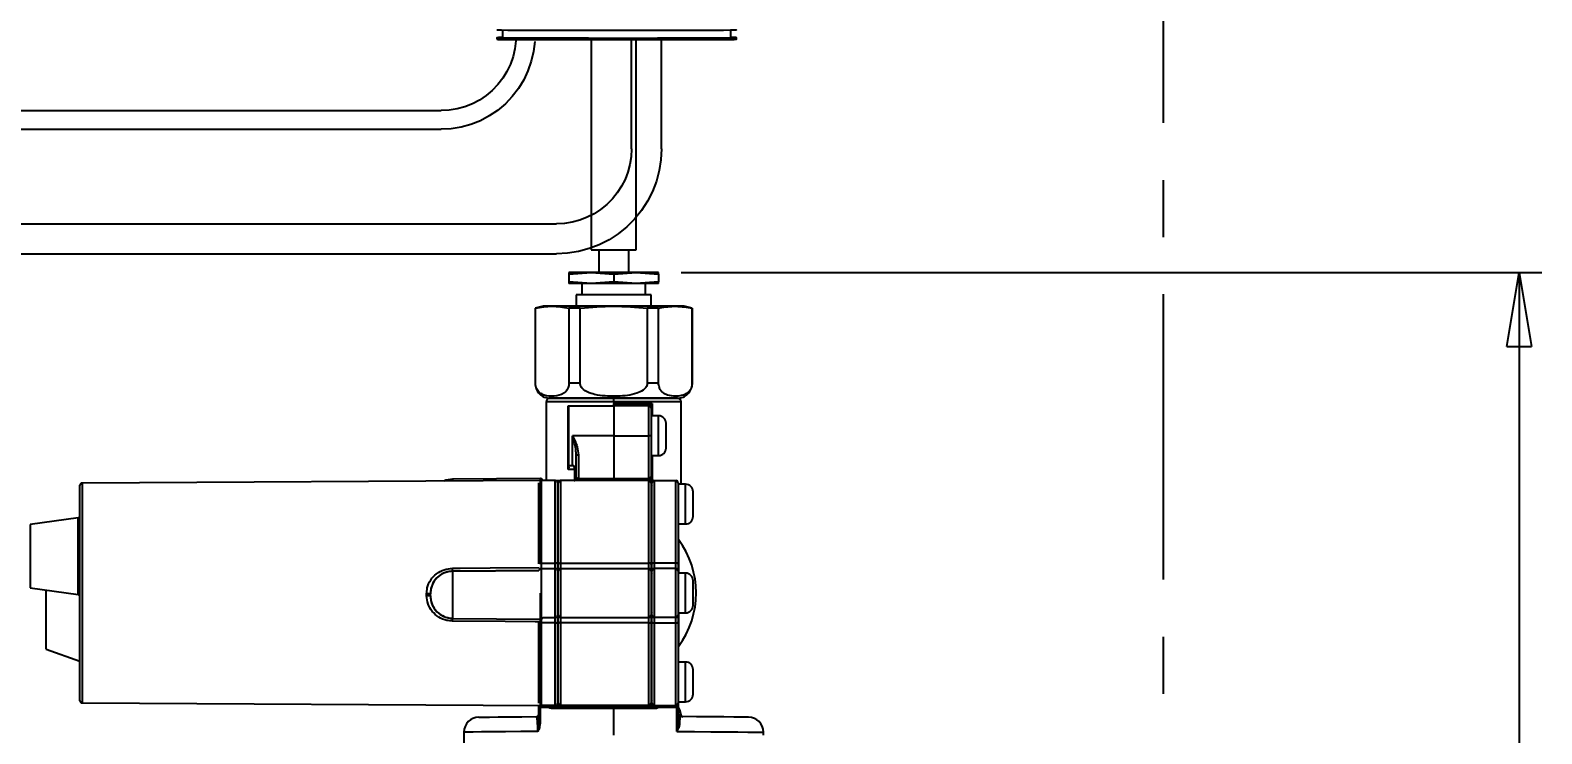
# Model space of a CAD drawing. Extents: x 8 to 886, y 8 to 621.
# Drawn here: x 565.6 to 767.4, y 294.1 to 388 of the extents above; entities that cross this region are included whole.
import ezdxf

# ---------------------------------------------------------------- set-up
doc = ezdxf.new("R2010")
doc.units = 0
doc.header["$LTSCALE"] = 3
doc.linetypes.add('CENTERX2', pattern=[20.32, 12.7, -2.54, 2.54, -2.54])
doc.layers.get('0').update_dxf_attribs({"linetype": 'CONTINUOUS'})
doc.layers.add('LEVEL0', color=179, linetype='CONTINUOUS')
doc.styles.add('SLDTEXTSTYLE0', font='TXT', dxfattribs={"width": 0.75})
doc.dimstyles.new('SLDDIMSTYLE0', dxfattribs={"dimtxt": 10.5, "dimasz": 9.906, "dimexe": 0, "dimexo": 0.0625, "dimgap": 2.625, "dimtad": 1, "dimdec": 0, "dimrnd": 1e-09, "dimzin": 12, "dimtxsty": 'SLDTEXTSTYLE0', "dimblk1": 'CLOSED', "dimblk2": 'CLOSED', "dimsah": 1, "dimcen": 0.09, "dimazin": 3, "dimtfac": 1, "dimtdec": 0, "dimtofl": 0, "dimtmove": 0, "dimatfit": 3, "dimtolj": 1, "dimtzin": 12})

# ---------------------------------------------------------------- blocks, each defined once
blk = doc.blocks.new('SW_BROKEN_VIEW_0')
at = {"color": 0, "linetype": 'CENTERX2'}
blk.add_line((325.54, 107.49), (325.54, -263.81), dxfattribs=at)
at = {"color": 0, "linetype": 'CONTINUOUS'}
for p, q in [((236.59, 80.56), (236.58, 80.56)), ((236.58, 80.56), (236.58, 80.56)), ((236.58, 80.56), (236.58, 80.56)), ((236.58, 80.56), (236.58, 80.56)), ((236.58, 80.56), (236.58, 80.56)), ((236.58, 80.56), (236.59, 80.56)), ((236.66, 80.57), (236.59, 80.56)), ((236.59, 80.56), (236.59, 80.56)), ((236.59, 80.56), (236.59, 80.56)), ((236.59, 80.56), (236.65, 80.56)), ((236.65, 80.56), (236.75, 80.55)), ((236.88, 80.57), (236.66, 80.57)), ((236.75, 80.55), (237.03, 80.55)), ((237.25, 80.58), (236.88, 80.57)), ((237.03, 80.55), (237.38, 80.55)), ((237.75, 80.58), (237.25, 80.58)), ((237.38, 80.55), (237.81, 80.54)), ((238.38, 80.59), (237.75, 80.58)), ((237.81, 80.54), (238.59, 80.54)), ((239.13, 80.59), (238.38, 80.59)), ((238.59, 80.54), (239.5, 80.53)), ((238.99, 79.29), (238.75, 78.24)), ((239.13, 80.35), (238.99, 79.29)), ((239.98, 80.59), (239.13, 80.59)), ((239.5, 80.53), (240.52, 80.53)), ((240.92, 80.6), (239.98, 80.59)), ((240.52, 80.53), (241.62, 80.52)), ((241.91, 80.6), (240.92, 80.6)), ((241.47, 78.93), (241.17, 77.62)), ((241.63, 80.27), (241.47, 78.93)), ((241.62, 80.52), (242.77, 80.52)), ((242.95, 80.6), (241.91, 80.6)), ((242.77, 80.52), (243.94, 80.52)), ((244.98, 80.61), (242.95, 80.6)), ((243.94, 80.52), (245.12, 80.52)), ((247.01, 80.61), (244.98, 80.61)), ((245.12, 80.52), (247.23, 80.51)), ((248.98, 80.61), (247.01, 80.61)), ((247.23, 80.51), (249.22, 80.51)), ((250.83, 80.61), (248.98, 80.61)), ((249.22, 80.51), (251.06, 80.51)), ((252.55, 80.61), (250.83, 80.61)), ((251.06, 80.51), (252.62, 80.51)), ((254.11, 80.61), (252.55, 80.61)), ((252.62, 80.51), (254.34, 80.51)), ((255.95, 80.61), (254.11, 80.61)), ((254.34, 80.51), (256.19, 80.51)), ((254.56, 65.93), (254.56, 80.61)), ((257.94, 80.61), (255.95, 80.61)), ((256.19, 80.51), (258.16, 80.51)), ((260.05, 80.61), (257.94, 80.61)), ((258.16, 80.51), (260.19, 80.52)), ((258.56, 80.51), (258.56, 80.61)), ((258.56, 65.93), (258.56, 80.51)), ((261.23, 80.61), (260.05, 80.61)), ((260.19, 80.52), (262.22, 80.52)), ((262.4, 80.6), (261.23, 80.61)), ((262.22, 80.52), (263.26, 80.52)), ((263.55, 80.6), (262.4, 80.6)), ((263.26, 80.52), (264.25, 80.53)), ((264.65, 80.6), (263.55, 80.6)), ((264.25, 80.53), (265.19, 80.53)), ((265.67, 80.59), (264.65, 80.6)), ((265.19, 80.53), (266.04, 80.53)), ((266.58, 80.59), (265.67, 80.59)), ((266.04, 80.53), (266.79, 80.54)), ((267.36, 80.58), (266.58, 80.59)), ((266.79, 80.54), (267.42, 80.54)), ((267.79, 80.58), (267.36, 80.58)), ((267.42, 80.54), (267.92, 80.55)), ((268.14, 80.57), (267.79, 80.58)), ((267.92, 80.55), (268.29, 80.55)), ((268.41, 80.57), (268.14, 80.57)), ((268.29, 80.55), (268.51, 80.56)), ((268.52, 80.57), (268.41, 80.57)), ((268.51, 80.56), (268.58, 80.56)), ((268.58, 80.56), (268.52, 80.57)), ((268.58, 80.56), (268.58, 80.56)), ((268.58, 80.56), (268.58, 80.56)), ((268.58, 80.56), (268.58, 80.56)), ((268.58, 80.56), (268.58, 80.56)), ((268.58, 80.56), (268.58, 80.56)), ((268.58, 80.56), (268.58, 80.56)), ((268.58, 80.56), (268.58, 80.56)), ((268.58, 80.56), (268.58, 80.56)), ((238.4, 77.23), (237.93, 76.26)), ((238.75, 78.24), (238.4, 77.23)), ((241.17, 77.62), (240.73, 76.35)), ((237.37, 75.35), (236.72, 74.5)), ((237.93, 76.26), (237.37, 75.35)), ((240.16, 75.13), (239.46, 73.98)), ((240.73, 76.35), (240.16, 75.13)), ((235.15, 73.04), (234.26, 72.45)), ((235.97, 73.73), (235.15, 73.04)), ((236.72, 74.5), (235.97, 73.73)), ((238.64, 72.91), (237.71, 71.94)), ((239.46, 73.98), (238.64, 72.91)), ((-0.27, 71.04), (229.15, 71.04)), ((230.22, 71.1), (229.15, 71.04)), ((231.28, 71.27), (230.22, 71.1)), ((232.31, 71.56), (231.28, 71.27)), ((233.31, 71.95), (232.31, 71.56)), ((234.26, 72.45), (233.31, 71.95)), ((236.68, 71.07), (235.56, 70.32)), ((237.71, 71.94), (236.68, 71.07)), ((231.82, 68.83), (230.49, 68.62)), ((233.12, 69.19), (231.82, 68.83)), ((234.37, 69.69), (233.12, 69.19)), ((235.56, 70.32), (234.37, 69.69)), ((-0.27, 68.54), (229.15, 68.54)), ((230.49, 68.62), (229.15, 68.54)), ((254.51, 64.88), (254.35, 63.85)), ((254.56, 65.93), (254.51, 64.88)), ((258.56, 65.93), (258.49, 64.46)), ((254.07, 62.84), (253.7, 61.86)), ((254.35, 63.85), (254.07, 62.84)), ((258.26, 63.02), (257.88, 61.6)), ((258.49, 64.46), (258.26, 63.02)), ((253.22, 60.93), (252.65, 60.05)), ((253.7, 61.86), (253.22, 60.93)), ((257.88, 61.6), (257.35, 60.23)), ((252, 59.24), (251.26, 58.5)), ((252.65, 60.05), (252, 59.24)), ((256.69, 58.93), (255.89, 57.7)), ((257.35, 60.23), (256.69, 58.93)), ((248.63, 56.79), (247.65, 56.42)), ((249.56, 57.27), (248.63, 56.79)), ((250.44, 57.84), (249.56, 57.27)), ((251.26, 58.5), (250.44, 57.84)), ((254.97, 56.56), (253.93, 55.52)), ((255.89, 57.7), (254.97, 56.56)), ((60.2, 55.93), (244.56, 55.93)), ((245.61, 55.98), (244.56, 55.93)), ((246.64, 56.15), (245.61, 55.98)), ((247.65, 56.42), (246.64, 56.15)), ((252.79, 54.6), (251.56, 53.8)), ((253.93, 55.52), (252.79, 54.6)), ((248.89, 52.61), (247.47, 52.23)), ((250.26, 53.14), (248.89, 52.61)), ((251.56, 53.8), (250.26, 53.14)), ((60.2, 51.93), (244.56, 51.93)), ((246.03, 52), (244.56, 51.93)), ((247.47, 52.23), (246.03, 52))]:
    blk.add_line(p, q, dxfattribs=at)
blk = doc.blocks.new('_CLOSED')
at = {"color": 0, "linetype": 'BYBLOCK'}
for p, q in [((-1, 0.166667), (0, 0)), ((-1, 0.166667), (-1, -0.166667)), ((0, 0), (-1, -0.166667)), ((0, 0), (-1, 0))]:
    blk.add_line(p, q, dxfattribs=at)
blk = doc.blocks.new('_D_5')
at = {"layer": 'LEVEL0', "color": 7}
for p, q in [((652.5, 355.69), (767.44, 355.69)), ((764.44, 355.69), (764.44, 41.89)), ((696, 41.89), (767.44, 41.89))]:
    blk.add_line(p, q, dxfattribs=at)
at = {"layer": 'LEVEL0', "color": 7, "xscale": 9.906, "yscale": 9.906}
for p, rotation in [((764.44, 355.69), 90), ((764.44, 41.89), 270)]:
    blk.add_blockref('_CLOSED', p, dxfattribs=dict(at, rotation=rotation))
at = {"layer": 'LEVEL0', "color": 7, "insert": (750.91, 203.43), "char_height": 10.5, "attachment_point": 1, "rotation": 90, "style": 'SLDTEXTSTYLE0'}
blk.add_mtext('314', dxfattribs=at)

msp = doc.modelspace()

# ---------------------------------------------------------------- linework, layer by layer
at = {"color": 7, "linetype": 'CONTINUOUS'}
for p, q in [((628.66, 388.01), (628.66, 387.02)), ((659.14, 387.02), (659.14, 388.01)), ((627.9, 387.02), (627.9, 386.82)), ((640.5, 386.77), (640.5, 358.69)), ((646.5, 358.69), (646.5, 386.77)), ((659.9, 386.82), (659.9, 387.02)), ((640.5, 358.69), (646.5, 358.69)), ((641.5, 358.69), (641.5, 355.69)), ((645.5, 355.69), (645.5, 358.69)), ((637.5, 355.44), (640.5, 355.69)), ((637.5, 355.69), (637.5, 355.44)), ((640.5, 355.69), (637.5, 355.69)), ((637.5, 355.44), (637.5, 354.44)), ((640.5, 355.69), (643.5, 355.44)), ((646.5, 355.69), (640.5, 355.69)), ((643.5, 355.44), (646.5, 355.69)), ((643.5, 355.44), (643.5, 354.44)), ((646.5, 355.69), (649.5, 355.44)), ((649.5, 355.69), (646.5, 355.69)), ((649.5, 355.44), (649.5, 355.69)), ((649.5, 355.44), (649.5, 354.44)), ((640.5, 354.19), (637.5, 354.44)), ((637.5, 354.44), (637.5, 354.19)), ((640.5, 354.19), (637.5, 354.19)), ((639.25, 354.19), (639.25, 352.69)), ((643.5, 354.44), (640.5, 354.19)), ((646.5, 354.19), (640.5, 354.19)), ((646.5, 354.19), (643.5, 354.44)), ((649.5, 354.44), (646.5, 354.19)), ((649.5, 354.19), (646.5, 354.19)), ((647.75, 352.69), (647.75, 354.19)), ((649.5, 354.19), (649.5, 354.44)), ((638.5, 352.69), (638.5, 351.19)), ((648.5, 352.69), (638.5, 352.69)), ((648.5, 351.19), (648.5, 352.69)), ((634.1, 351.19), (633, 350.9)), ((633, 350.9), (633, 340.89)), ((633.04, 350.9), (633, 350.9)), ((633.04, 340.89), (633.04, 350.9)), ((638.8, 351.19), (634.1, 351.19)), ((639.03, 350.9), (637.51, 350.9)), ((637.51, 350.9), (637.51, 340.89)), ((652.9, 351.19), (638.8, 351.19)), ((639.03, 340.89), (639.03, 350.9)), ((647.98, 350.9), (647.98, 340.89)), ((649.5, 350.9), (647.98, 350.9)), ((649.5, 340.89), (649.5, 350.9)), ((654, 350.9), (652.9, 351.19)), ((654, 350.9), (653.97, 350.9)), ((653.97, 350.9), (653.97, 340.89)), ((654, 340.89), (654, 350.9)), ((634.5, 338.39), (634.5, 327.89)), ((639.25, 338.89), (635, 338.89)), ((635, 338.89), (643.5, 338.89)), ((637.41, 337.89), (637.5, 337.89)), ((637.5, 329.89), (637.5, 337.89)), ((637.5, 337.89), (643.5, 337.89)), ((652, 338.89), (639.25, 338.89)), ((643.5, 338.89), (652, 338.89)), ((643.5, 338.39), (643.5, 338.89)), ((643.5, 338.39), (643.5, 338.19)), ((643.5, 337.89), (643.5, 338.19)), ((643.5, 337.89), (643.5, 333.89)), ((648.2, 337.89), (643.5, 337.89)), ((648.5, 337.59), (648.5, 333.89)), ((652.5, 327.41), (652.5, 338.39)), ((649.5, 336.54), (648.5, 336.54)), ((650.5, 332.24), (650.5, 335.54)), ((643.5, 333.89), (643.5, 328.19)), ((648.5, 333.89), (648.5, 328.36)), ((638.5, 328.29), (638.5, 331.33)), ((648.5, 331.24), (649.5, 331.24)), ((637.5, 329.89), (638, 329.89)), ((637.5, 329.69), (637.5, 329.89)), ((572.22, 312.67), (572.22, 327.27)), ((633.72, 327.89), (572.52, 327.57)), ((633.72, 328.18), (621.99, 328.08)), ((633.5, 316.8), (633.5, 327.59)), ((633.76, 327.89), (633.72, 327.89)), ((633.8, 327.89), (633.76, 327.89)), ((635.7, 327.89), (633.8, 327.89)), ((635.7, 327.89), (635.9, 327.89)), ((635.9, 327.89), (636.4, 327.89)), ((636, 327.59), (636, 316.8)), ((636.1, 316.8), (636.1, 327.59)), ((648.2, 327.89), (636.4, 327.89)), ((638.5, 328.19), (638.5, 328.29)), ((643.5, 327.99), (638.8, 327.99)), ((643.5, 327.99), (643.5, 328.19)), ((648.58, 327.99), (643.5, 327.99)), ((643.5, 327.89), (643.5, 327.99)), ((648.2, 327.89), (648.7, 327.89)), ((648.5, 328.39), (648.5, 328.36)), ((648.5, 328.36), (648.5, 328.19)), ((648.5, 327.59), (648.5, 316.8)), ((648.7, 327.91), (648.58, 327.99)), ((648.6, 316.8), (648.6, 327.59)), ((648.7, 327.89), (648.9, 327.89)), ((648.9, 327.89), (651.8, 327.89)), ((652.1, 327.59), (652.1, 316.8)), ((653.1, 327.41), (652.1, 327.41)), ((654.1, 323.11), (654.1, 326.41)), ((571.96, 322.94), (565.58, 322.04)), ((652.1, 322.11), (653.1, 322.11)), ((633.5, 315.93), (633.5, 315.99)), ((633.8, 316.14), (635.7, 316.14)), ((636, 316.8), (636, 315.84)), ((636, 315.84), (636, 309.94)), ((636.1, 315.84), (636.1, 316.8)), ((636.1, 309.94), (636.1, 315.84)), ((636.4, 316.14), (648.2, 316.14)), ((648.5, 316.8), (648.5, 315.84)), ((648.5, 315.84), (648.5, 309.94)), ((648.6, 315.84), (648.6, 316.8)), ((648.6, 309.94), (648.6, 315.84)), ((651.8, 316.14), (648.9, 316.14)), ((652.1, 316.8), (652.1, 315.84)), ((652.1, 315.84), (652.1, 309.94)), ((653.1, 315.54), (652.1, 315.54)), ((565.58, 313.56), (571.96, 312.67)), ((567.72, 305.41), (567.72, 313.26)), ((654.1, 311.24), (654.1, 314.54)), ((572.22, 298.51), (572.22, 312.67)), ((619.02, 312.79), (619.02, 312.8)), ((619.02, 312.5), (619.02, 312.79)), ((621.99, 309.5), (633.72, 309.4)), ((633.5, 298.19), (633.5, 308.99)), ((634.02, 309.64), (635.7, 309.64)), ((636, 309.94), (636, 308.99)), ((636, 308.99), (636, 298.19)), ((636.1, 308.99), (636.1, 309.94)), ((636.1, 298.19), (636.1, 308.99)), ((636.4, 309.64), (648.2, 309.64)), ((648.5, 309.94), (648.5, 308.99)), ((648.5, 308.99), (648.5, 298.19)), ((648.6, 308.99), (648.6, 309.94)), ((648.6, 298.19), (648.6, 308.99)), ((651.8, 309.64), (648.9, 309.64)), ((652.1, 310.24), (653.1, 310.24)), ((652.1, 309.94), (652.1, 308.99)), ((652.1, 308.99), (652.1, 298.19)), ((567.72, 305.41), (572.22, 303.81)), ((653.1, 303.67), (652.1, 303.67)), ((654.1, 299.37), (654.1, 302.67)), ((572.52, 298.21), (633.72, 297.89)), ((633.5, 297.59), (633.5, 297.89)), ((633.5, 295.53), (633.5, 297.59)), ((633.72, 297.89), (633.76, 297.89)), ((633.8, 297.89), (633.76, 297.89)), ((635.7, 297.89), (633.8, 297.89)), ((634.63, 297.84), (634.63, 297.84)), ((635.3, 297.79), (643.5, 297.79)), ((635.9, 297.89), (635.7, 297.89)), ((636.4, 297.89), (635.9, 297.89)), ((648.2, 297.89), (636.4, 297.89)), ((643.5, 297.79), (643.5, 297.89)), ((643.5, 297.49), (643.5, 297.79)), ((643.5, 297.79), (649.3, 297.79)), ((643.5, 293.89), (643.5, 297.49)), ((648.7, 297.89), (648.2, 297.89)), ((648.9, 297.89), (648.7, 297.89)), ((648.9, 297.89), (651.8, 297.89)), ((652.1, 298.37), (653.1, 298.37)), ((652.1, 298.19), (652.1, 297.59)), ((652.1, 297.59), (652.1, 295.6)), ((623.5, 294.32), (623.5, 280.19)), ((663.5, 293.89), (663.5, 294.31))]:
    msp.add_line(p, q, dxfattribs=at)
at = {"color": 8, "linetype": 'CONTINUOUS'}
for p, q in [((633.04, 340.89), (633, 340.89)), ((639.03, 340.89), (637.51, 340.89)), ((649.5, 340.89), (647.98, 340.89)), ((654, 340.89), (653.97, 340.89)), ((643.5, 338.39), (634.5, 338.39)), ((637.41, 329.39), (637.41, 337.89)), ((652.5, 338.39), (643.5, 338.39)), ((643.5, 338.19), (648.63, 338.19)), ((648.2, 333.89), (648.2, 337.89)), ((648.63, 338.19), (648.63, 336.54)), ((649.5, 331.24), (649.5, 336.54)), ((638, 329.89), (638, 333.89)), ((643.5, 333.89), (638, 333.89)), ((643.5, 333.89), (648.2, 333.89)), ((648.2, 328.19), (648.2, 333.89)), ((648.5, 333.89), (648.2, 333.89)), ((638.5, 331.33), (638.8, 331.33)), ((638.8, 331.33), (638.8, 328.19)), ((648.63, 331.24), (648.63, 327.95)), ((638.29, 329.39), (637.41, 329.39)), ((638.29, 327.9), (638.29, 329.39)), ((638.5, 329.39), (638.29, 329.39)), ((572.52, 327.57), (572.52, 312.67)), ((621.99, 328.08), (621.99, 327.83)), ((633.72, 327.88), (633.72, 328.18)), ((633.72, 316.73), (633.72, 327.89)), ((633.8, 327.89), (633.8, 316.87)), ((635.7, 316.87), (635.7, 327.89)), ((635.9, 327.89), (635.9, 327.81)), ((636.1, 327.59), (636, 327.59)), ((636.4, 327.89), (636.4, 316.87)), ((638.8, 328.19), (638.8, 327.99)), ((638.8, 328.19), (643.5, 328.19)), ((638.8, 327.99), (638.8, 327.94)), ((643.5, 328.19), (648.2, 328.19)), ((648.2, 316.87), (648.2, 327.89)), ((648.6, 327.59), (648.5, 327.59)), ((648.7, 327.89), (648.7, 327.81)), ((648.9, 327.89), (648.9, 316.87)), ((651.8, 316.87), (651.8, 327.89)), ((653.1, 322.11), (653.1, 327.41)), ((565.58, 322.04), (565.58, 317.74)), ((571.96, 317.72), (571.96, 322.94)), ((652.16, 320.02), (652.16, 315.54)), ((565.58, 317.74), (565.58, 313.56)), ((571.96, 312.67), (571.96, 317.72)), ((633.52, 315.91), (621.99, 315.81)), ((621.99, 315.79), (633.51, 315.89)), ((621.99, 315.81), (621.99, 315.79)), ((621.99, 315.79), (621.99, 309.5)), ((633.8, 316.87), (633.76, 316.87)), ((633.8, 316.87), (633.8, 316.14)), ((633.8, 316.87), (635.7, 316.87)), ((633.8, 316.14), (633.8, 309.64)), ((635.7, 316.14), (635.7, 316.87)), ((635.7, 309.64), (635.7, 316.14)), ((636.4, 316.87), (636.4, 316.14)), ((636.4, 316.87), (648.2, 316.87)), ((636.4, 316.14), (636.4, 309.64)), ((648.2, 316.14), (648.2, 316.87)), ((648.2, 309.64), (648.2, 316.14)), ((648.9, 316.87), (648.9, 316.14)), ((651.8, 316.87), (648.9, 316.87)), ((648.9, 316.14), (648.9, 309.64)), ((651.8, 316.14), (651.8, 316.87)), ((651.8, 309.64), (651.8, 316.14)), ((653.1, 310.24), (653.1, 315.54)), ((572.52, 312.67), (572.52, 298.21)), ((618.52, 312.53), (618.52, 312.81)), ((633.72, 309.4), (633.72, 312.88)), ((633.72, 297.89), (633.72, 309.05)), ((633.8, 308.91), (633.76, 308.91)), ((633.8, 309.41), (633.8, 308.91)), ((635.7, 308.91), (633.8, 308.91)), ((633.8, 308.91), (633.8, 297.89)), ((635.7, 308.91), (635.7, 309.64)), ((635.7, 297.89), (635.7, 308.91)), ((636.4, 309.64), (636.4, 308.91)), ((648.2, 308.91), (636.4, 308.91)), ((636.4, 308.91), (636.4, 297.89)), ((648.2, 308.91), (648.2, 309.64)), ((648.2, 297.89), (648.2, 308.91)), ((648.9, 309.64), (648.9, 308.91)), ((648.9, 308.91), (651.8, 308.91)), ((648.9, 308.91), (648.9, 297.89)), ((651.8, 308.91), (651.8, 309.64)), ((651.8, 297.89), (651.8, 308.91)), ((652.16, 310.24), (652.16, 305.76)), ((653.1, 298.37), (653.1, 303.67)), ((633.5, 297.59), (633.66, 297.59)), ((633.66, 297.59), (633.66, 295.53)), ((634.84, 297.59), (633.66, 297.59)), ((643.5, 297.49), (635.18, 297.49)), ((635.3, 297.89), (635.3, 297.79)), ((635.9, 297.89), (635.9, 297.97)), ((636, 298.19), (636.1, 298.19)), ((649.22, 297.49), (643.5, 297.49)), ((648.5, 298.19), (648.6, 298.19)), ((648.7, 297.97), (648.7, 297.89)), ((649.3, 297.79), (649.3, 297.89)), ((651.93, 297.59), (649.48, 297.59)), ((651.93, 294.4), (651.93, 297.59)), ((651.93, 297.59), (652.1, 297.59)), ((633.5, 295.53), (633.66, 295.53)), ((652.12, 296.63), (652.4, 296.63))]:
    msp.add_line(p, q, dxfattribs=at)
at = {"color": 7, "linetype": 'CONTINUOUS', "flags": 128}
for points in [[(659.9, 388.02), (659.9, 388.02), (659.67, 388.01), (659.09, 388.01), (658.17, 388), (656.93, 387.99), (655.4, 387.99), (653.62, 387.98), (651.61, 387.98), (649.44, 387.97), (647.14, 387.97), (644.77, 387.97), (642.37, 387.97), (640.02, 387.97), (637.75, 387.98), (635.62, 387.98), (633.67, 387.98), (631.95, 387.99), (630.5, 387.99), (629.34, 388), (628.52, 388.01), (628.03, 388.02), (627.9, 388.02)], [(628.66, 387.04), (628.13, 387.03), (627.9, 387.02), (628.03, 387.02), (628.52, 387.01), (629.34, 387), (630.5, 386.99), (631.95, 386.99), (633.67, 386.98), (635.62, 386.98), (637.75, 386.98), (640.02, 386.97), (642.37, 386.97)], [(627.9, 386.82), (628.03, 386.81), (628.52, 386.8), (629.34, 386.8), (630.5, 386.79), (631.95, 386.78), (633.67, 386.78), (635.62, 386.77), (637.75, 386.77), (640.02, 386.77), (642.37, 386.77)], [(628.66, 387.02), (628.73, 387.02), (629.13, 387.01), (629.88, 387), (630.95, 387), (632.33, 386.99), (633.98, 386.99), (635.87, 386.98), (637.94, 386.98), (640.15, 386.98), (642.45, 386.97)], [(642.37, 386.97), (644.77, 386.97), (647.14, 386.97), (649.44, 386.97), (651.61, 386.98), (653.62, 386.98), (655.4, 386.99), (656.93, 386.99), (658.17, 387), (659.09, 387.01), (659.67, 387.01), (659.9, 387.02), (659.77, 387.03), (659.28, 387.04), (659.14, 387.04)], [(642.37, 386.77), (644.77, 386.77), (647.14, 386.77), (649.44, 386.77), (651.61, 386.77), (653.62, 386.78), (655.4, 386.78), (656.93, 386.79), (658.17, 386.79), (659.09, 386.8), (659.67, 386.81), (659.9, 386.82), (659.9, 386.82)], [(642.45, 386.97), (644.78, 386.97), (647.09, 386.97), (649.33, 386.98), (651.44, 386.98), (653.37, 386.98), (655.09, 386.99), (656.53, 387), (657.69, 387), (658.52, 387.01), (659, 387.02), (659.14, 387.02)], [(652.13, 297.65), (652.28, 297.31), (652.46, 296.64)], [(625.49, 296.32), (625.61, 296.32), (626.09, 296.33), (626.91, 296.33), (628.05, 296.34), (629.51, 296.36), (631.24, 296.37), (633.21, 296.39)], [(661.52, 296.31), (661.51, 296.31), (661.23, 296.31), (660.58, 296.32), (659.56, 296.33), (658.2, 296.34), (656.53, 296.35), (654.58, 296.37), (652.4, 296.39)]]:
    msp.add_lwpolyline(points, dxfattribs=at)
at = {"color": 8, "linetype": 'CONTINUOUS', "flags": 128}
for points in [[(638.29, 329.39), (638.29, 329.49), (638.27, 329.58), (638.25, 329.67), (638.21, 329.74), (638.17, 329.81), (638.12, 329.85), (638.06, 329.88), (638, 329.89)], [(638.37, 327.94), (638.37, 327.94), (638.38, 327.92), (638.4, 327.9), (638.4, 327.89)], [(638.5, 328.29), (638.51, 328.27), (638.53, 328.25), (638.56, 328.23), (638.59, 328.22), (638.64, 328.21), (638.69, 328.2), (638.75, 328.19), (638.8, 328.19)], [(621.99, 316.2), (622.99, 316.21), (626.99, 316.24), (633.53, 316.3)], [(636, 316.68), (636.02, 316.68), (636.05, 316.69), (636.07, 316.7), (636.09, 316.71), (636.1, 316.72), (636.1, 316.73)], [(648.6, 316.68), (648.59, 316.68), (648.56, 316.69), (648.54, 316.7), (648.52, 316.71), (648.51, 316.72), (648.5, 316.73)], [(633.72, 309.05), (633.02, 309.05), (629.02, 309.09), (621.99, 309.15)], [(636, 309.1), (636.02, 309.1), (636.05, 309.09), (636.07, 309.08), (636.09, 309.07), (636.1, 309.06), (636.1, 309.05)], [(648.6, 309.1), (648.59, 309.1), (648.56, 309.09), (648.54, 309.08), (648.52, 309.07), (648.51, 309.06), (648.5, 309.05)], [(634.84, 297.59), (634.88, 297.65), (634.92, 297.7), (634.96, 297.75), (635, 297.79), (635.04, 297.82), (635.08, 297.84), (635.11, 297.85), (635.14, 297.84)], [(635.18, 297.49), (635.18, 297.55), (635.19, 297.61), (635.2, 297.66), (635.22, 297.7), (635.24, 297.74), (635.26, 297.77), (635.28, 297.78), (635.3, 297.79)], [(633.36, 294.4), (631.09, 294.38), (629.06, 294.36), (627.3, 294.35), (625.85, 294.34), (624.73, 294.33), (623.96, 294.32), (623.56, 294.32), (623.5, 294.32)], [(651.93, 294.4), (654.3, 294.38), (656.47, 294.36), (658.41, 294.35), (660.07, 294.34), (661.43, 294.32), (662.47, 294.32), (663.15, 294.31), (663.48, 294.31), (663.5, 294.31)]]:
    msp.add_lwpolyline(points, dxfattribs=at)
at = {"color": 7, "linetype": 'CONTINUOUS'}
for centre, radius, start, end in [((635, 340.89), 2, 180, 270.0002), ((652, 340.89), 2, 269.9998, 360), ((635, 338.39), 0.5, 90, 180.0016), ((648.2, 337.59), 0.3, 0.0018, 89.9968), ((652, 338.39), 0.5, 359.9998, 89.9993), ((649.5, 335.54), 1, 359.9999, 89.9996), ((649.5, 332.24), 1, 270.0004, 0.0001), ((638, 329.39), 0.5, 359.9998, 89.9993), ((572.52, 327.27), 0.3, 90.3043, 179.9981), ((622.02, 325.08), 3, 90.5013, 113.7509), ((633.72, 327.88), 0.3, 2.4518, 90.5051), ((635.7, 327.59), 0.3, 0.0022, 89.9992), ((635.9, 327.34), 0.2, 300.0004, 359.9962), ((636.4, 327.59), 0.3, 90.0008, 179.9978), ((638.2, 328.19), 0.3, 269.9953, 303.5665), ((638.8, 328.29), 0.3, 180, 269.9986), ((648.2, 327.59), 0.3, 0.0046, 89.9968), ((648.7, 327.34), 0.2, 180.0038, 239.9996), ((648.9, 327.59), 0.3, 90.0008, 179.9978), ((651.8, 327.59), 0.3, 0.0046, 89.9982), ((653.1, 326.41), 1, 359.9999, 90.0001), ((571.92, 323.23), 0.3, 277.9945, 0.0026), ((653.1, 323.11), 1, 269.9999, 0.0001), ((652.4, 320.2), 0.3, 179.9952, 216.4764), ((642.51, 312.89), 12, 323.5249, 36.4752), ((633.8, 315.84), 0.3, 90.0013, 170.7414), ((635.7, 315.84), 0.3, 359.9993, 89.9992), ((635.9, 315.59), 0.2, 299.9914, 0.0052), ((636.4, 315.84), 0.3, 90.0008, 180.0007), ((648.2, 315.84), 0.3, 0.0018, 89.9968), ((648.7, 315.59), 0.2, 179.9948, 240.0086), ((648.9, 315.84), 0.3, 90.0008, 180.0007), ((651.8, 315.84), 0.3, 0.0018, 89.9982), ((653.1, 314.54), 1, 359.9999, 90.0001), ((571.92, 312.37), 0.3, 359.9974, 82.0055), ((622.02, 312.5), 3, 180.0032, 269.503), ((653.1, 311.24), 1, 269.9985, 0.0015), ((633.72, 309.7), 0.3, 269.5003, 349.3601), ((635.7, 309.94), 0.3, 270.0008, 0.0007), ((635.9, 310.19), 0.2, 359.9996, 59.9996), ((636.4, 309.94), 0.3, 179.9993, 269.9992), ((648.2, 309.94), 0.3, 270.0032, 359.9982), ((648.7, 310.19), 0.2, 120.0004, 180.0004), ((648.9, 309.94), 0.3, 179.9993, 269.9992), ((651.8, 309.94), 0.3, 270.0018, 359.9982), ((652.4, 305.58), 0.3, 143.518, 180.0075), ((653.1, 302.67), 1, 359.9993, 90.0015), ((653.1, 299.37), 1, 269.9999, 0.0001), ((572.52, 298.51), 0.3, 180.0048, 269.6957), ((635.7, 298.19), 0.3, 270.0008, 0.0007), ((635.9, 298.44), 0.2, 359.9996, 59.9996), ((636.4, 298.19), 0.3, 179.9993, 269.9992), ((648.2, 298.19), 0.3, 270.0032, 359.9982), ((648.7, 298.44), 0.2, 120.0004, 180.0004), ((648.9, 298.19), 0.3, 179.9993, 269.9992), ((649.3, 298.09), 0.3, 270.0008, 318.1896), ((651.8, 298.19), 0.3, 270.0018, 359.9982), ((625.5, 294.32), 2, 90.5003, 180.2261), ((633.2, 296.69), 0.3, 270.5002, 0), ((652.4, 296.69), 0.3, 179.9975, 269.5023), ((652.76, 296.68), 0.3, 187.7481, 269.4983), ((661.5, 294.31), 2, 0.6702, 89.4998)]:
    msp.add_arc(centre, radius, start, end, dxfattribs=at)
at = {"color": 8, "linetype": 'CONTINUOUS'}
for centre, radius, start, end in [((648.24, 337.68), 0.27, 2.7118, 78.1672), ((638.78, 328.22), 0.278, 185.6667, 274.7224), ((622.02, 312.79), 3, 90.4968, 179.9968), ((594.86, 315.88), 27.13, 359.8457, 0.6676), ((635.77, 316.53), 0.349, 48.7266, 101.5204), ((636.34, 316.53), 0.349, 78.4796, 131.2734), ((648.27, 316.53), 0.349, 48.728, 101.519), ((648.84, 316.53), 0.349, 78.4796, 131.2734), ((651.87, 316.53), 0.349, 48.7282, 101.5196), ((618.65, 290.82), 21.98, 89.0291, 90.3255), ((618.65, 307.43), 5.09, 85.7938, 91.3917), ((579.69, 309.57), 42.3, 359.4306, 359.9075), ((635.77, 309.25), 0.349, 258.4855, 311.2675), ((636.34, 309.25), 0.349, 228.7325, 281.5145), ((648.27, 309.25), 0.349, 258.487, 311.266), ((648.84, 309.25), 0.349, 228.7325, 281.5145), ((651.87, 309.25), 0.349, 258.4864, 311.2659), ((634.7, 298.17), 0.338, 257.1346, 305.3524), ((649.07, 297.46), 0.434, 17.4146, 45.0043), ((649.8, 298.07), 0.215, 239.0899, 277.2442), ((652.3, 295.64), 0.203, 193.0438, 266.3407)]:
    msp.add_arc(centre, radius, start, end, dxfattribs=at)
at = {"color": 7, "linetype": 'CONTINUOUS'}
for points, knots in [([(633.04, 350.9), (633.78, 351.03), (635.27, 351.3), (636.76, 351.03), (637.51, 350.9)], [0, 0, 0, 0, 0.496628, 1, 1, 1, 1]), ([(639.03, 350.9), (640.51, 351.03), (643.49, 351.3), (646.48, 351.03), (647.98, 350.9)], [0, 0, 0, 0, 0.496594, 1, 1, 1, 1]), ([(649.5, 350.9), (649.56, 350.91), (650.32, 351.08), (651.83, 351.27), (653.25, 351.02), (653.97, 350.9)], [0, 0, 0, 0, 0.042034, 0.517603, 1, 1, 1, 1]), ([(637.51, 340.89), (637.51, 340.79), (637.5, 340.6), (637.41, 340.28), (637.22, 339.9), (636.66, 339.35), (635.54, 339.1), (634.47, 339.18), (633.69, 339.54), (633.32, 339.92), (633.12, 340.35), (633.05, 340.64), (633.04, 340.82), (633.04, 340.89)], [0, 0, 0, 0, 0.047783, 0.091693, 0.154954, 0.245264, 0.45807, 0.671513, 0.74477, 0.861703, 0.910992, 0.968341, 1, 1, 1, 1]), ([(647.98, 340.89), (647.97, 340.79), (647.94, 340.58), (647.75, 340.25), (647.33, 339.86), (646.09, 339.3), (644, 339.11), (641.94, 339.17), (640.41, 339.52), (639.65, 339.86), (639.2, 340.33), (639.05, 340.63), (639.04, 340.82), (639.03, 340.89)], [0, 0, 0, 0, 0.029665, 0.059203, 0.10866, 0.196227, 0.448873, 0.709496, 0.792817, 0.905288, 0.942714, 0.980474, 1, 1, 1, 1]), ([(653.97, 340.89), (653.97, 340.82), (653.96, 340.66), (653.9, 340.38), (653.75, 340.03), (653.35, 339.52), (652.6, 339.21), (651.64, 339.13), (650.79, 339.22), (650.12, 339.56), (649.77, 339.94), (649.6, 340.28), (649.51, 340.6), (649.5, 340.8), (649.5, 340.89)], [0, 0, 0, 0, 0.03267, 0.075756, 0.1342, 0.213781, 0.375729, 0.499623, 0.666096, 0.776544, 0.844729, 0.906487, 0.955743, 1, 1, 1, 1]), ([(637.5, 329.69), (637.5, 329.64), (637.48, 329.53), (637.43, 329.44), (637.41, 329.39), (637.41, 329.39)], [0, 0, 0, 0, 0.508652, 0.987122, 1, 1, 1, 1]), ([(638.37, 327.94), (638.38, 327.95), (638.42, 327.97), (638.44, 328.01), (638.47, 328.05), (638.48, 328.07), (638.5, 328.12), (638.5, 328.16), (638.5, 328.19), (638.5, 328.19)], [0, 0, 0, 0, 0.173362, 0.384667, 0.430418, 0.650644, 0.696793, 0.947658, 1, 1, 1, 1]), ([(648.5, 328.36), (648.5, 328.37), (648.5, 328.39), (648.48, 328.39), (648.45, 328.38), (648.39, 328.34), (648.31, 328.28), (648.24, 328.22), (648.21, 328.19), (648.2, 328.19)], [0, 0, 0, 0, 0.057222, 0.100647, 0.172987, 0.330008, 0.607027, 0.99097, 1, 1, 1, 1]), ([(648.5, 328.19), (648.51, 328.17), (648.51, 328.13), (648.52, 328.08), (648.55, 328.04), (648.57, 328.01), (648.58, 327.99), (648.58, 327.99), (648.58, 327.99)], [0, 0, 0, 0, 0.271333, 0.5200199, 0.7496181, 0.9396313, 0.9983588, 1, 1, 1, 1]), ([(648.58, 327.99), (648.58, 327.99), (648.59, 327.98), (648.62, 327.95), (648.66, 327.93), (648.72, 327.9), (648.77, 327.89), (648.8, 327.89), (648.8, 327.89)], [0, 0, 0, 0, 0.046614, 0.183909, 0.39157, 0.633885, 0.903288, 1, 1, 1, 1]), ([(621.99, 315.81), (621.66, 315.77), (621, 315.7), (620.12, 315.19), (619.44, 314.44), (619.07, 313.59), (619.04, 313.03), (619.02, 312.8)], [0, 0, 0, 0, 0.212105, 0.423362, 0.637968, 0.855947, 1, 1, 1, 1]), ([(619.02, 312.51), (619.05, 312.18), (619.12, 311.52), (619.62, 310.63), (620.37, 309.95), (621.21, 309.58), (621.77, 309.54), (621.99, 309.52)], [0, 0, 0, 0, 0.213085, 0.425033, 0.639988, 0.857991, 1, 1, 1, 1]), ([(635.08, 297.89), (635.1, 297.88), (635.11, 297.86), (635.13, 297.84), (635.14, 297.84), (635.14, 297.84)], [0, 0, 0, 0, 0.807469, 0.949641, 1, 1, 1, 1]), ([(635.14, 297.84), (635.16, 297.83), (635.21, 297.8), (635.27, 297.79), (635.3, 297.79)], [0, 0, 0, 0, 0.372654, 1, 1, 1, 1]), ([(633.36, 294.4), (633.36, 294.4), (633.4, 294.59), (633.47, 294.97), (633.49, 295.34), (633.5, 295.53)], [0, 0, 0, 0, 0.007834, 0.515507, 1, 1, 1, 1])]:
    msp.add_open_spline(points, degree=3, knots=knots, dxfattribs=at)
at = {"color": 8, "linetype": 'CONTINUOUS'}
for points, knots in [([(648.2, 337.89), (648.21, 337.89), (648.25, 337.89), (648.27, 337.92), (648.29, 337.94)], [0, 0, 0, 0, 0.200205, 1, 1, 1, 1]), ([(648.29, 337.94), (648.32, 337.97), (648.41, 338.05), (648.53, 338.13), (648.61, 338.18), (648.63, 338.19), (648.63, 338.19)], [0, 0, 0, 0, 0.320137, 0.846628, 0.990017, 1, 1, 1, 1]), ([(648.63, 338.19), (648.63, 338.19), (648.62, 338.17), (648.58, 338.06), (648.53, 337.9), (648.51, 337.75), (648.5, 337.69)], [0, 0, 0, 0, 0.009184, 0.141462, 0.649248, 1, 1, 1, 1]), ([(638.5, 331.33), (638.47, 331.67), (638.42, 332.34), (638.19, 333.18), (638.06, 333.69), (638.01, 333.89), (638, 333.89)], [0, 0, 0, 0, 0.3928211, 0.771591, 0.995149, 1, 1, 1, 1]), ([(638, 333.89), (638.01, 333.89), (638.23, 333.41), (638.65, 332.59), (638.76, 331.7), (638.8, 331.33)], [0, 0, 0, 0, 0.004505, 0.589277, 1, 1, 1, 1]), ([(638.8, 327.94), (638.8, 327.94), (638.8, 327.92), (638.8, 327.9), (638.8, 327.89)], [0, 0, 0, 0, 0.301995, 1, 1, 1, 1]), ([(618.52, 312.81), (618.54, 313.06), (618.58, 313.7), (619.01, 314.66), (619.81, 315.51), (620.84, 316.08), (621.61, 316.16), (621.99, 316.2)], [0, 0, 0, 0, 0.141747, 0.357201, 0.571447, 0.784576, 1, 1, 1, 1]), ([(621.99, 309.15), (621.73, 309.16), (621.08, 309.21), (620.1, 309.62), (619.23, 310.39), (618.64, 311.4), (618.56, 312.15), (618.52, 312.53)], [0, 0, 0, 0, 0.144269, 0.364787, 0.580131, 0.79023, 1, 1, 1, 1]), ([(633.72, 309.05), (633.72, 309.1), (633.72, 309.19), (633.72, 309.3), (633.72, 309.38), (633.72, 309.41), (633.72, 309.42)], [0, 0, 0, 0, 0.410862, 0.736553, 0.940319, 1, 1, 1, 1]), ([(633.8, 297.89), (633.79, 297.89), (633.75, 297.88), (633.71, 297.82), (633.68, 297.76), (633.67, 297.7), (633.66, 297.65), (633.66, 297.62), (633.66, 297.59)], [0, 0, 0, 0, 0.145309, 0.320364, 0.521353, 0.749135, 0.789961, 1, 1, 1, 1]), ([(634.84, 297.59), (634.84, 297.59), (634.8, 297.6), (634.74, 297.63), (634.67, 297.68), (634.64, 297.71), (634.62, 297.74), (634.61, 297.77), (634.61, 297.8), (634.62, 297.82), (634.63, 297.83), (634.63, 297.84)], [0, 0, 0, 0, 0.018281, 0.354551, 0.546048, 0.646442, 0.727422, 0.805052, 0.878883, 0.982048, 1, 1, 1, 1]), ([(634.63, 297.84), (634.64, 297.86), (634.66, 297.88), (634.7, 297.89), (634.7, 297.89)], [0, 0, 0, 0, 0.679176, 1, 1, 1, 1]), ([(634.63, 297.84), (634.65, 297.84), (634.7, 297.83), (634.77, 297.84), (634.83, 297.86), (634.87, 297.87), (634.89, 297.89), (634.89, 297.89)], [0, 0, 0, 0, 0.247978, 0.496254, 0.741548, 0.981077, 1, 1, 1, 1]), ([(635.18, 297.49), (635.1, 297.5), (634.99, 297.51), (634.88, 297.57), (634.84, 297.59)], [0, 0, 0, 0, 0.6279359, 1, 1, 1, 1]), ([(649.22, 297.49), (649.22, 297.5), (649.22, 297.53), (649.22, 297.6), (649.24, 297.68), (649.25, 297.74), (649.28, 297.78), (649.3, 297.79), (649.3, 297.79)], [0, 0, 0, 0, 0.0483251, 0.3382028, 0.5945859, 0.7993328, 0.9394936, 1, 1, 1, 1]), ([(649.22, 297.49), (649.22, 297.49), (649.23, 297.51), (649.25, 297.57), (649.29, 297.67), (649.35, 297.74), (649.38, 297.77)], [0, 0, 0, 0, 0.011456, 0.221909, 0.603064, 1, 1, 1, 1]), ([(649.48, 297.59), (649.44, 297.57), (649.35, 297.54), (649.26, 297.51), (649.22, 297.49), (649.22, 297.49)], [0, 0, 0, 0, 0.49195, 0.984782, 1, 1, 1, 1]), ([(649.38, 297.77), (649.4, 297.78), (649.43, 297.81), (649.48, 297.84), (649.51, 297.87), (649.52, 297.88), (649.53, 297.89)], [0, 0, 0, 0, 0.40863, 0.660616, 0.869505, 1, 1, 1, 1]), ([(649.83, 297.86), (649.83, 297.85), (649.84, 297.82), (649.83, 297.79), (649.81, 297.76), (649.79, 297.74), (649.76, 297.7), (649.69, 297.66), (649.6, 297.62), (649.52, 297.6), (649.48, 297.59)], [0, 0, 0, 0, 0.078541, 0.152637, 0.194489, 0.304003, 0.341595, 0.502939, 0.770023, 1, 1, 1, 1]), ([(649.8, 297.89), (649.81, 297.89), (649.82, 297.88), (649.83, 297.87), (649.83, 297.86)], [0, 0, 0, 0, 0.711062, 1, 1, 1, 1]), ([(651.8, 297.89), (651.82, 297.89), (651.86, 297.87), (651.89, 297.81), (651.92, 297.73), (651.93, 297.67), (651.93, 297.62), (651.93, 297.6), (651.93, 297.59)], [0, 0, 0, 0, 0.140038, 0.344159, 0.608714, 0.819561, 0.892828, 1, 1, 1, 1]), ([(633.36, 294.4), (633.36, 294.46), (633.36, 294.71), (633.35, 295.13), (633.34, 295.61), (633.29, 295.99), (633.29, 296.26), (633.22, 296.36), (633.21, 296.39)], [0, 0, 0, 0, 0.095401, 0.374053, 0.61812, 0.818467, 0.955119, 1, 1, 1, 1]), ([(633.66, 295.53), (633.64, 295.33), (633.6, 294.94), (633.45, 294.57), (633.36, 294.4), (633.36, 294.4)], [0, 0, 0, 0, 0.51467, 0.99324, 1, 1, 1, 1]), ([(651.93, 294.4), (651.93, 294.4), (651.98, 294.63), (652.07, 295.02), (652.1, 295.43), (652.1, 295.6)], [0, 0, 0, 0, 0.007908, 0.570851, 1, 1, 1, 1]), ([(652.29, 295.44), (652.27, 295.29), (652.21, 294.93), (652.03, 294.59), (651.93, 294.4), (651.93, 294.4)], [0, 0, 0, 0, 0.4156334, 0.992112, 1, 1, 1, 1]), ([(652.4, 296.39), (652.38, 296.34), (652.31, 296.17), (652.31, 295.84), (652.3, 295.57), (652.29, 295.44)], [0, 0, 0, 0, 0.153466, 0.592857, 1, 1, 1, 1])]:
    msp.add_open_spline(points, degree=3, knots=knots, dxfattribs=at)

# ---------------------------------------------------------------- block references
at = {"color": 7, "linetype": 'CONTINUOUS'}
msp.add_blockref('SW_BROKEN_VIEW_0', (391.32, 306.25), dxfattribs=at)

# ---------------------------------------------------------------- dimensions: what is measured, and where the dimension line sits
at = {"layer": 'LEVEL0', "color": 7}
dim = msp.add_linear_dim(base=(764.44, 41.89), p1=(649.5, 355.69), p2=(693, 41.89), angle=90, dimstyle='SLDDIMSTYLE0', dxfattribs=at)
dim.commit()
dim.dimension.update_dxf_attribs({"geometry": '_D_5', "text_midpoint": (764.44, 219.33), "dimtype": 160})

doc.saveas('drawing.dxf')
